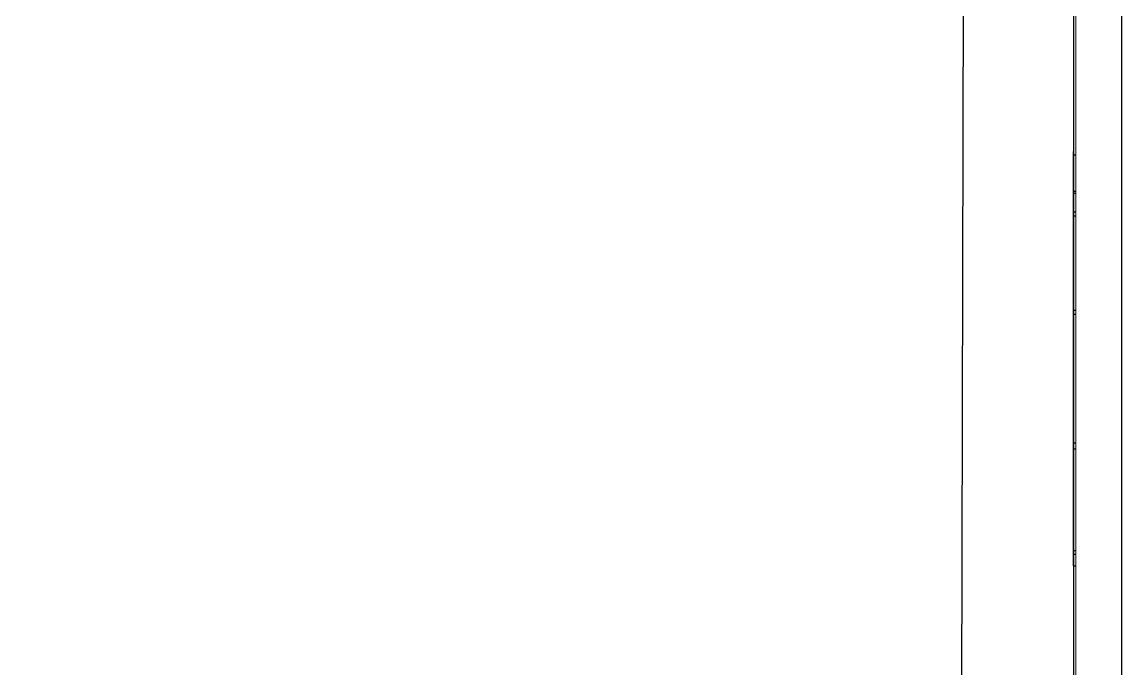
# Model space of a CAD drawing. Header units: millimetres. Extents: x 3914 to 443608, y -156176 to 78197.
# Drawn here: x 132911.4 to 133387, y -139489.9 to -139210.2 of the extents above; entities that cross this region are included whole.
import ezdxf

# ---------------------------------------------------------------- set-up
doc = ezdxf.new("R2010")
doc.units = ezdxf.units.MM
doc.layers.add('A-FLOR', color=7, linetype='Continuous', lineweight=9)
doc.layers.add('A-GENM-3', color=7, linetype='Continuous', lineweight=5)

# ---------------------------------------------------------------- blocks, each defined once
blk = doc.blocks.new('Рисунок_горы - Рисунок_горы-31934381-Объем проектирования 1 этажа')
at = {"layer": 'A-GENM-3'}
for p, q in [((107109, 10341.4), (107109, 6202.65)), ((107109, 6706.82), (107109, 7038.51)), ((107109, 6596.8), (107109, 6811.76)), ((107109, 6811.76), (107109, 6596.8))]:
    blk.add_line(p, q, dxfattribs=at)
for points, knots in [([(107109, 6990.02), (107109, 6990.02), (107109, 6928.5), (107109, 6852.54), (107109, 6803.76)], [0.3125, 0.3125, 0.3125, 0.3125, 0.31250001, 0.375, 0.375, 0.375, 0.375]), ([(107109, 6803.76), (107109, 6803.76), (107109, 6766.8), (107109, 6750.69), (107109, 6724.53)], [0.375, 0.375, 0.375, 0.375, 0.37500001, 0.4375, 0.4375, 0.4375, 0.4375]), ([(107109, 6745.83), (107109, 6745.83), (107109, 6753.19), (107109, 6757.08), (107109, 6758.42)], [0.444444444, 0.444444444, 0.444444444, 0.444444444, 0.444444454, 0.448195742, 0.448195742, 0.448195742, 0.448195742]), ([(107109, 6724.53), (107109, 6724.53), (107109, 6678.82), (107109, 6632.45), (107109, 6587.07)], [0.4375, 0.4375, 0.4375, 0.4375, 0.43750001, 0.5, 0.5, 0.5, 0.5])]:
    blk.add_open_spline(points, degree=3, knots=knots, dxfattribs=at)
for points in [[(107109, 6746.8), (107109, 6766.13), (107109, 6759.63), (107109, 6746.77)], [(107109, 6747.75), (107109, 6765.45), (107109, 6759.72), (107109, 6747.71)], [(107109, 6748.6), (107109, 6764.84), (107109, 6759.8), (107109, 6748.59)], [(107109, 6748.65), (107109, 6764.81), (107109, 6759.8), (107109, 6748.63)], [(107109, 6748.7), (107109, 6764.78), (107109, 6759.8), (107109, 6748.68)], [(107109, 6748.76), (107109, 6764.74), (107109, 6759.81), (107109, 6748.74)], [(107109, 6748.93), (107109, 6764.62), (107109, 6759.82), (107109, 6748.91)], [(107109, 6748.99), (107109, 6764.58), (107109, 6759.82), (107109, 6748.97)], [(107109, 6749.02), (107109, 6764.56), (107109, 6759.82), (107109, 6749)], [(107109, 6749.05), (107109, 6764.54), (107109, 6759.83), (107109, 6749.03)], [(107109, 6752.75), (107109, 6762.16), (107109, 6759.87), (107109, 6752.73)], [(107109, 6754.84), (107109, 6760.95), (107109, 6759.72), (107109, 6754.82)], [(107109, 6754.96), (107109, 6760.89), (107109, 6759.71), (107109, 6754.94)], [(107109, 6755.17), (107109, 6760.77), (107109, 6759.69), (107109, 6755.16)], [(107109, 6755.39), (107109, 6760.65), (107109, 6759.66), (107109, 6755.38)], [(107109, 6755.41), (107109, 6760.64), (107109, 6759.66), (107109, 6755.4)], [(107109, 6755.43), (107109, 6760.63), (107109, 6759.66), (107109, 6755.42)], [(107109, 6755.48), (107109, 6760.61), (107109, 6759.65), (107109, 6755.47)], [(107109, 6755.51), (107109, 6760.59), (107109, 6759.65), (107109, 6755.5)], [(107109, 6755.56), (107109, 6760.56), (107109, 6759.64), (107109, 6755.55)], [(107109, 6755.6), (107109, 6760.54), (107109, 6759.64), (107109, 6755.59)], [(107109, 6755.63), (107109, 6760.53), (107109, 6759.64), (107109, 6755.62)], [(107109, 6755.67), (107109, 6760.51), (107109, 6759.63), (107109, 6755.66)], [(107109, 6758.32), (107109, 6757.98), (107109, 6757.51), (107109, 6756.93)], [(107109, 6756.92), (107109, 6756.55), (107109, 6756.13), (107109, 6755.68)], [(107109, 6755.66), (107109, 6755.65), (107109, 6755.65), (107109, 6755.65)], [(107109, 6755.65), (107109, 6755.64), (107109, 6755.64), (107109, 6755.64)], [(107109, 6755.5), (107109, 6755.49), (107109, 6755.49), (107109, 6755.49)], [(107109, 6755.37), (107109, 6755.31), (107109, 6755.24), (107109, 6755.18)], [(107109, 6755.16), (107109, 6755.13), (107109, 6755.09), (107109, 6755.06)], [(107109, 6755.06), (107109, 6755.02), (107109, 6754.99), (107109, 6754.96)], [(107109, 6754.94), (107109, 6754.92), (107109, 6754.91), (107109, 6754.9)], [(107109, 6754.82), (107109, 6754.81), (107109, 6754.81), (107109, 6754.8)], [(107109, 6754.7), (107109, 6754.53), (107109, 6754.36), (107109, 6754.18)], [(107109, 6754.05), (107109, 6753.99), (107109, 6753.94), (107109, 6753.89)], [(107109, 6753.89), (107109, 6753.74), (107109, 6753.58), (107109, 6753.43)], [(107109, 6753.37), (107109, 6753.31), (107109, 6753.25), (107109, 6753.19)], [(107109, 6753.16), (107109, 6753.14), (107109, 6753.13), (107109, 6753.11)], [(107109, 6753.11), (107109, 6753.07), (107109, 6753.03), (107109, 6752.99)], [(107109, 6752.92), (107109, 6752.91), (107109, 6752.89), (107109, 6752.87)], [(107109, 6752.87), (107109, 6752.86), (107109, 6752.85), (107109, 6752.83)], [(107109, 6752.83), (107109, 6752.82), (107109, 6752.81), (107109, 6752.8)], [(107109, 6752.8), (107109, 6752.79), (107109, 6752.78), (107109, 6752.77)], [(107109, 6752.73), (107109, 6752.72), (107109, 6752.72), (107109, 6752.71)], [(107109, 6752.68), (107109, 6751.58), (107109, 6750.37), (107109, 6749.06)], [(107109, 6748.91), (107109, 6748.91), (107109, 6748.9), (107109, 6748.9)], [(107109, 6748.9), (107109, 6748.89), (107109, 6748.89), (107109, 6748.88)], [(107109, 6748.74), (107109, 6748.74), (107109, 6748.73), (107109, 6748.73)], [(107109, 6748.68), (107109, 6748.68), (107109, 6748.67), (107109, 6748.67)], [(107109, 6748.63), (107109, 6748.63), (107109, 6748.62), (107109, 6748.62)], [(107109, 6748.59), (107109, 6748.5), (107109, 6748.4), (107109, 6748.31)], [(107109, 6748.28), (107109, 6748.23), (107109, 6748.18), (107109, 6748.12)], [(107109, 6748.12), (107109, 6748.08), (107109, 6748.03), (107109, 6747.98)], [(107109, 6747.95), (107109, 6747.93), (107109, 6747.91), (107109, 6747.89)], [(107109, 6747.89), (107109, 6747.87), (107109, 6747.86), (107109, 6747.84)], [(107109, 6747.84), (107109, 6747.83), (107109, 6747.82), (107109, 6747.81)], [(107109, 6747.6), (107109, 6747.35), (107109, 6747.1), (107109, 6746.85)], [(107109, 6746.85), (107109, 6746.83), (107109, 6746.82), (107109, 6746.8)], [(107109, 6746.77), (107109, 6746.75), (107109, 6746.74), (107109, 6746.72)], [(107109, 6746.72), (107109, 6746.7), (107109, 6746.69), (107109, 6746.67)], [(107109, 6746.67), (107109, 6746.59), (107109, 6746.52), (107109, 6746.44)], [(107109, 6746.44), (107109, 6746.23), (107109, 6746.03), (107109, 6745.81)], [(107109, 6664.44), (107109, 6703.49), (107109, 6738.31), (107109, 6745.83)], [(107109, 6745.81), (107109, 6745.8), (107109, 6745.78), (107109, 6745.77)], [(107109, 6745.77), (107109, 6745.75), (107109, 6745.74), (107109, 6745.73)], [(107109, 6745.73), (107109, 6745.65), (107109, 6745.56), (107109, 6745.48)], [(107109, 6745.48), (107109, 6745.47), (107109, 6745.46), (107109, 6745.45)], [(107109, 6745.45), (107109, 6745.43), (107109, 6745.4), (107109, 6745.38)], [(107109, 6745.38), (107109, 6745.32), (107109, 6745.27), (107109, 6745.21)], [(107109, 6745.21), (107109, 6745.2), (107109, 6745.19), (107109, 6745.18)], [(107109, 6745.18), (107109, 6745.16), (107109, 6745.15), (107109, 6745.13)], [(107109, 6745.13), (107109, 6745.11), (107109, 6745.08), (107109, 6745.06)], [(107109, 6745.06), (107109, 6745.04), (107109, 6745.03), (107109, 6745.01)], [(107109, 6745.01), (107109, 6744.99), (107109, 6744.98), (107109, 6744.96)], [(107109, 6744.96), (107109, 6744.95), (107109, 6744.94), (107109, 6744.93)], [(107109, 6744.93), (107109, 6744.91), (107109, 6744.9), (107109, 6744.89)], [(107109, 6744.89), (107109, 6744.89), (107109, 6744.88), (107109, 6744.87)], [(107109, 6744.87), (107109, 6744.86), (107109, 6744.85), (107109, 6744.84)], [(107109, 6744.84), (107109, 6744.83), (107109, 6744.82), (107109, 6744.81)], [(107109, 6744.81), (107109, 6743.35), (107109, 6741.82), (107109, 6740.26)], [(107109, 6740.26), (107109, 6740.25), (107109, 6740.25), (107109, 6740.24)], [(107109, 6740.24), (107109, 6740.24), (107109, 6740.23), (107109, 6740.22)], [(107109, 6740.22), (107109, 6740.22), (107109, 6740.21), (107109, 6740.21)], [(107109, 6740.21), (107109, 6740.2), (107109, 6740.19), (107109, 6740.19)], [(107109, 6740.19), (107109, 6740.18), (107109, 6740.18), (107109, 6740.17)], [(107109, 6740.17), (107109, 6740.16), (107109, 6740.16), (107109, 6740.15)], [(107109, 6740.15), (107109, 6740.15), (107109, 6740.14), (107109, 6740.13)], [(107109, 6740.13), (107109, 6740.13), (107109, 6740.12), (107109, 6740.12)], [(107109, 6740.12), (107109, 6740.11), (107109, 6740.1), (107109, 6740.1)], [(107109, 6740.1), (107109, 6740.09), (107109, 6740.08), (107109, 6740.08)], [(107109, 6740.08), (107109, 6740.07), (107109, 6740.07), (107109, 6740.06)], [(107109, 6740.06), (107109, 6740.05), (107109, 6740.05), (107109, 6740.04)], [(107109, 6740.04), (107109, 6740.04), (107109, 6740.03), (107109, 6740.02)], [(107109, 6740.02), (107109, 6740.02), (107109, 6740.01), (107109, 6740.01)], [(107109, 6740.01), (107109, 6740), (107109, 6739.99), (107109, 6739.99)], [(107109, 6739.99), (107109, 6739.98), (107109, 6739.98), (107109, 6739.97)], [(107109, 6739.97), (107109, 6739.96), (107109, 6739.96), (107109, 6739.95)], [(107109, 6739.95), (107109, 6739.95), (107109, 6739.94), (107109, 6739.93)], [(107109, 6739.93), (107109, 6739.93), (107109, 6739.92), (107109, 6739.91)], [(107109, 6739.91), (107109, 6739.91), (107109, 6739.9), (107109, 6739.9)], [(107109, 6739.9), (107109, 6739.89), (107109, 6739.88), (107109, 6739.88)], [(107109, 6739.88), (107109, 6739.87), (107109, 6739.87), (107109, 6739.86)], [(107109, 6739.86), (107109, 6739.85), (107109, 6739.85), (107109, 6739.84)], [(107109, 6739.84), (107109, 6739.84), (107109, 6739.83), (107109, 6739.82)], [(107109, 6739.82), (107109, 6739.82), (107109, 6739.81), (107109, 6739.81)], [(107109, 6739.81), (107109, 6739.8), (107109, 6739.79), (107109, 6739.79)], [(107109, 6739.79), (107109, 6739.78), (107109, 6739.77), (107109, 6739.77)], [(107109, 6739.77), (107109, 6739.76), (107109, 6739.76), (107109, 6739.75)], [(107109, 6739.75), (107109, 6739.74), (107109, 6739.74), (107109, 6739.73)], [(107109, 6739.73), (107109, 6739.73), (107109, 6739.72), (107109, 6739.71)], [(107109, 6739.71), (107109, 6739.71), (107109, 6739.7), (107109, 6739.7)], [(107109, 6739.7), (107109, 6739.59), (107109, 6739.48), (107109, 6739.37)], [(107109, 6739.37), (107109, 6739.36), (107109, 6739.35), (107109, 6739.35)], [(107109, 6739.35), (107109, 6739.34), (107109, 6739.34), (107109, 6739.33)], [(107109, 6739.33), (107109, 6739.27), (107109, 6739.21), (107109, 6739.15)], [(107109, 6739.15), (107109, 6739.09), (107109, 6739.04), (107109, 6738.98)], [(107109, 6738.98), (107109, 6738.97), (107109, 6738.96), (107109, 6738.94)], [(107109, 6738.94), (107109, 6738.92), (107109, 6738.9), (107109, 6738.87)], [(107109, 6738.87), (107109, 6738.85), (107109, 6738.83), (107109, 6738.82)], [(107109, 6738.82), (107109, 6738.8), (107109, 6738.79), (107109, 6738.78)], [(107109, 6738.78), (107109, 6738.77), (107109, 6738.75), (107109, 6738.74)], [(107109, 6738.74), (107109, 6738.73), (107109, 6738.72), (107109, 6738.7)], [(107109, 6738.7), (107109, 6738.69), (107109, 6738.68), (107109, 6738.67)], [(107109, 6738.67), (107109, 6738.66), (107109, 6738.64), (107109, 6738.63)], [(107109, 6738.63), (107109, 6738.62), (107109, 6738.62), (107109, 6738.61)], [(107109, 6738.61), (107109, 6738.6), (107109, 6738.59), (107109, 6738.58)], [(107109, 6738.58), (107109, 6738.56), (107109, 6738.55), (107109, 6738.54)], [(107109, 6738.54), (107109, 6738.25), (107109, 6737.96), (107109, 6737.67)], [(107109, 6737.67), (107109, 6737.65), (107109, 6737.63), (107109, 6737.61)], [(107109, 6737.61), (107109, 6737.6), (107109, 6737.59), (107109, 6737.58)], [(107109, 6737.58), (107109, 6737.56), (107109, 6737.54), (107109, 6737.52)], [(107109, 6737.52), (107109, 6737.5), (107109, 6737.48), (107109, 6737.46)], [(107109, 6737.46), (107109, 6737.38), (107109, 6737.29), (107109, 6737.2)], [(107109, 6737.2), (107109, 6736.97), (107109, 6736.73), (107109, 6736.49)], [(107109, 6736.49), (107109, 6736.48), (107109, 6736.46), (107109, 6736.44)], [(107109, 6736.44), (107109, 6736.43), (107109, 6736.41), (107109, 6736.4)], [(107109, 6736.4), (107109, 6736.31), (107109, 6736.21), (107109, 6736.12)], [(107109, 6736.12), (107109, 6736.11), (107109, 6736.1), (107109, 6736.08)], [(107109, 6736.08), (107109, 6736.06), (107109, 6736.03), (107109, 6736.01)], [(107109, 6736.01), (107109, 6735.95), (107109, 6735.88), (107109, 6735.82)], [(107109, 6735.82), (107109, 6735.81), (107109, 6735.8), (107109, 6735.78)], [(107109, 6735.78), (107109, 6735.76), (107109, 6735.75), (107109, 6735.73)], [(107109, 6735.73), (107109, 6735.7), (107109, 6735.68), (107109, 6735.65)], [(107109, 6735.65), (107109, 6735.63), (107109, 6735.61), (107109, 6735.6)], [(107109, 6735.6), (107109, 6735.58), (107109, 6735.56), (107109, 6735.54)], [(107109, 6735.54), (107109, 6735.53), (107109, 6735.51), (107109, 6735.5)], [(107109, 6735.5), (107109, 6735.49), (107109, 6735.48), (107109, 6735.46)], [(107109, 6735.46), (107109, 6735.46), (107109, 6735.45), (107109, 6735.45)], [(107109, 6735.45), (107109, 6735.43), (107109, 6735.42), (107109, 6735.41)], [(107109, 6735.41), (107109, 6735.39), (107109, 6735.38), (107109, 6735.37)], [(107109, 6735.37), (107109, 6733.75), (107109, 6732.13), (107109, 6730.51)], [(107109, 6730.51), (107109, 6730.5), (107109, 6730.5), (107109, 6730.49)], [(107109, 6730.49), (107109, 6730.48), (107109, 6730.48), (107109, 6730.47)], [(107109, 6730.47), (107109, 6730.47), (107109, 6730.46), (107109, 6730.45)], [(107109, 6730.45), (107109, 6730.45), (107109, 6730.44), (107109, 6730.43)], [(107109, 6730.43), (107109, 6730.43), (107109, 6730.42), (107109, 6730.42)], [(107109, 6730.42), (107109, 6730.41), (107109, 6730.4), (107109, 6730.4)], [(107109, 6730.4), (107109, 6730.39), (107109, 6730.38), (107109, 6730.38)], [(107109, 6730.38), (107109, 6730.37), (107109, 6730.37), (107109, 6730.36)], [(107109, 6730.36), (107109, 6730.35), (107109, 6730.35), (107109, 6730.34)], [(107109, 6730.34), (107109, 6730.33), (107109, 6730.33), (107109, 6730.32)], [(107109, 6730.32), (107109, 6730.32), (107109, 6730.31), (107109, 6730.3)], [(107109, 6730.3), (107109, 6730.3), (107109, 6730.29), (107109, 6730.28)], [(107109, 6730.28), (107109, 6730.28), (107109, 6730.27), (107109, 6730.27)], [(107109, 6730.27), (107109, 6730.26), (107109, 6730.25), (107109, 6730.25)], [(107109, 6730.25), (107109, 6730.24), (107109, 6730.23), (107109, 6730.23)], [(107109, 6730.23), (107109, 6730.22), (107109, 6730.22), (107109, 6730.21)], [(107109, 6730.21), (107109, 6730.2), (107109, 6730.2), (107109, 6730.19)], [(107109, 6730.19), (107109, 6730.18), (107109, 6730.18), (107109, 6730.17)], [(107109, 6730.17), (107109, 6730.17), (107109, 6730.16), (107109, 6730.15)], [(107109, 6730.15), (107109, 6730.15), (107109, 6730.14), (107109, 6730.13)], [(107109, 6730.13), (107109, 6730.13), (107109, 6730.12), (107109, 6730.12)], [(107109, 6730.12), (107109, 6730.11), (107109, 6730.1), (107109, 6730.1)], [(107109, 6730.1), (107109, 6730.09), (107109, 6730.08), (107109, 6730.08)], [(107109, 6730.08), (107109, 6730.07), (107109, 6730.07), (107109, 6730.06)], [(107109, 6730.06), (107109, 6730.05), (107109, 6730.05), (107109, 6730.04)], [(107109, 6730.04), (107109, 6730.03), (107109, 6730.03), (107109, 6730.02)], [(107109, 6730.02), (107109, 6730.02), (107109, 6730.01), (107109, 6730)], [(107109, 6730), (107109, 6730), (107109, 6729.99), (107109, 6729.98)], [(107109, 6729.98), (107109, 6729.98), (107109, 6729.97), (107109, 6729.97)], [(107109, 6729.97), (107109, 6729.96), (107109, 6729.95), (107109, 6729.95)], [(107109, 6729.95), (107109, 6729.94), (107109, 6729.93), (107109, 6729.93)], [(107109, 6729.93), (107109, 6729.82), (107109, 6729.7), (107109, 6729.59)], [(107109, 6729.59), (107109, 6729.58), (107109, 6729.58), (107109, 6729.57)], [(107109, 6729.57), (107109, 6729.57), (107109, 6729.56), (107109, 6729.55)], [(107109, 6729.55), (107109, 6729.49), (107109, 6729.43), (107109, 6729.37)], [(107109, 6729.37), (107109, 6729.31), (107109, 6729.25), (107109, 6729.2)], [(107109, 6729.2), (107109, 6729.18), (107109, 6729.17), (107109, 6729.16)], [(107109, 6729.16), (107109, 6729.13), (107109, 6729.11), (107109, 6729.08)], [(107109, 6729.08), (107109, 6729.07), (107109, 6729.05), (107109, 6729.03)], [(107109, 6729.03), (107109, 6729.02), (107109, 6729), (107109, 6728.99)], [(107109, 6728.99), (107109, 6728.98), (107109, 6728.97), (107109, 6728.95)], [(107109, 6728.95), (107109, 6728.94), (107109, 6728.93), (107109, 6728.92)], [(107109, 6728.92), (107109, 6728.9), (107109, 6728.89), (107109, 6728.88)], [(107109, 6728.88), (107109, 6728.87), (107109, 6728.85), (107109, 6728.84)], [(107109, 6728.84), (107109, 6728.84), (107109, 6728.83), (107109, 6728.82)], [(107109, 6728.82), (107109, 6728.81), (107109, 6728.8), (107109, 6728.79)], [(107109, 6728.79), (107109, 6728.77), (107109, 6728.76), (107109, 6728.75)], [(107109, 6728.75), (107109, 6728.46), (107109, 6728.16), (107109, 6727.87)], [(107109, 6727.87), (107109, 6727.86), (107109, 6727.84), (107109, 6727.82)], [(107109, 6727.82), (107109, 6727.81), (107109, 6727.79), (107109, 6727.78)], [(107109, 6727.78), (107109, 6727.76), (107109, 6727.74), (107109, 6727.73)], [(107109, 6727.73), (107109, 6727.71), (107109, 6727.69), (107109, 6727.67)], [(107109, 6727.67), (107109, 6727.58), (107109, 6727.5), (107109, 6727.41)], [(107109, 6727.41), (107109, 6727.18), (107109, 6726.94), (107109, 6726.71)], [(107109, 6726.71), (107109, 6726.69), (107109, 6726.67), (107109, 6726.65)], [(107109, 6726.65), (107109, 6726.64), (107109, 6726.63), (107109, 6726.62)], [(107109, 6726.62), (107109, 6726.53), (107109, 6726.43), (107109, 6726.34)], [(107109, 6726.34), (107109, 6726.33), (107109, 6726.32), (107109, 6726.31)], [(107109, 6726.31), (107109, 6726.28), (107109, 6726.26), (107109, 6726.23)], [(107109, 6726.23), (107109, 6726.17), (107109, 6726.11), (107109, 6726.05)], [(107109, 6726.05), (107109, 6726.04), (107109, 6726.03), (107109, 6726.01)], [(107109, 6726.01), (107109, 6725.99), (107109, 6725.98), (107109, 6725.96)], [(107109, 6725.96), (107109, 6725.93), (107109, 6725.91), (107109, 6725.88)], [(107109, 6725.88), (107109, 6725.87), (107109, 6725.85), (107109, 6725.83)], [(107109, 6725.83), (107109, 6725.81), (107109, 6725.79), (107109, 6725.78)], [(107109, 6725.78), (107109, 6725.76), (107109, 6725.75), (107109, 6725.74)], [(107109, 6725.74), (107109, 6725.73), (107109, 6725.71), (107109, 6725.7)], [(107109, 6725.7), (107109, 6725.7), (107109, 6725.69), (107109, 6725.68)], [(107109, 6725.68), (107109, 6725.67), (107109, 6725.66), (107109, 6725.65)], [(107109, 6725.65), (107109, 6725.64), (107109, 6725.62), (107109, 6725.61)], [(107109, 6725.61), (107109, 6724.05), (107109, 6722.52), (107109, 6721.05)], [(107109, 6721.05), (107109, 6721.04), (107109, 6721.04), (107109, 6721.03)], [(107109, 6721.03), (107109, 6721.03), (107109, 6721.02), (107109, 6721.02)], [(107109, 6721.02), (107109, 6721.01), (107109, 6721), (107109, 6721)], [(107109, 6721), (107109, 6720.99), (107109, 6720.99), (107109, 6720.98)], [(107109, 6720.98), (107109, 6720.98), (107109, 6720.97), (107109, 6720.97)], [(107109, 6720.97), (107109, 6720.96), (107109, 6720.95), (107109, 6720.95)], [(107109, 6720.95), (107109, 6720.94), (107109, 6720.94), (107109, 6720.93)], [(107109, 6720.93), (107109, 6720.93), (107109, 6720.92), (107109, 6720.91)], [(107109, 6720.91), (107109, 6720.91), (107109, 6720.9), (107109, 6720.9)], [(107109, 6720.9), (107109, 6720.89), (107109, 6720.89), (107109, 6720.88)], [(107109, 6720.88), (107109, 6720.87), (107109, 6720.87), (107109, 6720.86)], [(107109, 6720.86), (107109, 6720.86), (107109, 6720.85), (107109, 6720.85)], [(107109, 6720.85), (107109, 6720.84), (107109, 6720.83), (107109, 6720.83)], [(107109, 6720.83), (107109, 6720.82), (107109, 6720.82), (107109, 6720.81)], [(107109, 6720.81), (107109, 6720.81), (107109, 6720.8), (107109, 6720.8)], [(107109, 6720.8), (107109, 6720.79), (107109, 6720.78), (107109, 6720.78)], [(107109, 6720.78), (107109, 6720.77), (107109, 6720.77), (107109, 6720.76)], [(107109, 6720.76), (107109, 6720.76), (107109, 6720.75), (107109, 6720.74)], [(107109, 6720.74), (107109, 6720.74), (107109, 6720.73), (107109, 6720.73)], [(107109, 6720.73), (107109, 6720.72), (107109, 6720.72), (107109, 6720.71)], [(107109, 6720.71), (107109, 6720.7), (107109, 6720.7), (107109, 6720.69)], [(107109, 6720.69), (107109, 6720.69), (107109, 6720.68), (107109, 6720.68)], [(107109, 6720.68), (107109, 6720.67), (107109, 6720.67), (107109, 6720.66)], [(107109, 6720.66), (107109, 6720.65), (107109, 6720.65), (107109, 6720.64)], [(107109, 6720.64), (107109, 6720.64), (107109, 6720.63), (107109, 6720.63)], [(107109, 6720.63), (107109, 6720.62), (107109, 6720.61), (107109, 6720.61)], [(107109, 6720.61), (107109, 6720.6), (107109, 6720.6), (107109, 6720.59)], [(107109, 6720.59), (107109, 6720.59), (107109, 6720.58), (107109, 6720.58)], [(107109, 6720.58), (107109, 6720.57), (107109, 6720.56), (107109, 6720.56)], [(107109, 6720.56), (107109, 6720.55), (107109, 6720.55), (107109, 6720.54)], [(107109, 6720.54), (107109, 6720.54), (107109, 6720.53), (107109, 6720.52)], [(107109, 6720.52), (107109, 6720.42), (107109, 6720.32), (107109, 6720.22)], [(107109, 6720.22), (107109, 6720.22), (107109, 6720.21), (107109, 6720.21)], [(107109, 6720.21), (107109, 6720.2), (107109, 6720.19), (107109, 6720.19)], [(107109, 6720.19), (107109, 6720.13), (107109, 6720.08), (107109, 6720.02)], [(107109, 6720.02), (107109, 6719.97), (107109, 6719.92), (107109, 6719.87)], [(107109, 6719.87), (107109, 6719.86), (107109, 6719.85), (107109, 6719.84)], [(107109, 6719.84), (107109, 6719.82), (107109, 6719.79), (107109, 6719.77)], [(107109, 6719.77), (107109, 6719.75), (107109, 6719.74), (107109, 6719.72)], [(107109, 6719.72), (107109, 6719.71), (107109, 6719.7), (107109, 6719.69)], [(107109, 6719.69), (107109, 6719.68), (107109, 6719.67), (107109, 6719.66)], [(107109, 6719.66), (107109, 6719.64), (107109, 6719.63), (107109, 6719.62)], [(107109, 6719.62), (107109, 6719.61), (107109, 6719.6), (107109, 6719.59)], [(107109, 6719.59), (107109, 6719.58), (107109, 6719.57), (107109, 6719.56)], [(107109, 6719.56), (107109, 6719.55), (107109, 6719.55), (107109, 6719.54)], [(107109, 6719.54), (107109, 6719.53), (107109, 6719.52), (107109, 6719.51)], [(107109, 6719.51), (107109, 6719.5), (107109, 6719.48), (107109, 6719.47)], [(107109, 6719.47), (107109, 6719.22), (107109, 6718.96), (107109, 6718.71)], [(107109, 6718.71), (107109, 6718.69), (107109, 6718.67), (107109, 6718.66)], [(107109, 6718.66), (107109, 6718.65), (107109, 6718.64), (107109, 6718.63)], [(107109, 6718.63), (107109, 6718.61), (107109, 6718.59), (107109, 6718.58)], [(107109, 6718.58), (107109, 6718.56), (107109, 6718.54), (107109, 6718.53)], [(107109, 6718.53), (107109, 6718.45), (107109, 6718.38), (107109, 6718.3)], [(107109, 6718.3), (107109, 6718.1), (107109, 6717.9), (107109, 6717.7)], [(107109, 6717.7), (107109, 6717.69), (107109, 6717.67), (107109, 6717.65)], [(107109, 6717.65), (107109, 6717.64), (107109, 6717.63), (107109, 6717.62)], [(107109, 6717.62), (107109, 6717.54), (107109, 6717.47), (107109, 6717.39)], [(107109, 6717.39), (107109, 6717.38), (107109, 6717.37), (107109, 6717.36)], [(107109, 6717.36), (107109, 6717.34), (107109, 6717.32), (107109, 6717.3)], [(107109, 6717.3), (107109, 6717.24), (107109, 6717.19), (107109, 6717.14)], [(107109, 6717.14), (107109, 6717.13), (107109, 6717.12), (107109, 6717.11)], [(107109, 6717.11), (107109, 6717.09), (107109, 6717.08), (107109, 6717.06)], [(107109, 6717.06), (107109, 6717.04), (107109, 6717.02), (107109, 6717)], [(107109, 6717), (107109, 6716.99), (107109, 6716.97), (107109, 6716.96)], [(107109, 6716.96), (107109, 6716.94), (107109, 6716.92), (107109, 6716.91)], [(107109, 6716.91), (107109, 6716.9), (107109, 6716.89), (107109, 6716.88)], [(107109, 6716.88), (107109, 6716.87), (107109, 6716.86), (107109, 6716.85)], [(107109, 6716.85), (107109, 6716.84), (107109, 6716.84), (107109, 6716.83)], [(107109, 6716.83), (107109, 6716.82), (107109, 6716.81), (107109, 6716.8)], [(107109, 6716.8), (107109, 6716.79), (107109, 6716.78), (107109, 6716.77)], [(107109, 6716.77), (107109, 6716.19), (107109, 6715.63), (107109, 6715.09)], [(107109, 6715.09), (107109, 6715.08), (107109, 6715.08), (107109, 6715.07)], [(107109, 6715.07), (107109, 6715.07), (107109, 6715.06), (107109, 6715.06)], [(107109, 6715.06), (107109, 6715.05), (107109, 6715.05), (107109, 6715.04)], [(107109, 6715.04), (107109, 6715.04), (107109, 6715.03), (107109, 6715.03)], [(107109, 6715.03), (107109, 6715.02), (107109, 6715.02), (107109, 6715.01)], [(107109, 6715.01), (107109, 6715.01), (107109, 6715), (107109, 6715)], [(107109, 6715), (107109, 6715), (107109, 6714.99), (107109, 6714.99)], [(107109, 6714.99), (107109, 6714.98), (107109, 6714.98), (107109, 6714.97)], [(107109, 6714.97), (107109, 6714.97), (107109, 6714.96), (107109, 6714.96)], [(107109, 6714.96), (107109, 6714.95), (107109, 6714.95), (107109, 6714.94)], [(107109, 6714.94), (107109, 6714.94), (107109, 6714.93), (107109, 6714.93)], [(107109, 6714.93), (107109, 6714.92), (107109, 6714.92), (107109, 6714.91)], [(107109, 6714.91), (107109, 6714.91), (107109, 6714.91), (107109, 6714.9)], [(107109, 6714.9), (107109, 6714.82), (107109, 6714.73), (107109, 6714.65)], [(107109, 6714.65), (107109, 6714.64), (107109, 6714.64), (107109, 6714.63)], [(107109, 6714.63), (107109, 6714.63), (107109, 6714.62), (107109, 6714.62)], [(107109, 6714.62), (107109, 6714.57), (107109, 6714.53), (107109, 6714.48)], [(107109, 6714.48), (107109, 6714.44), (107109, 6714.4), (107109, 6714.35)], [(107109, 6714.35), (107109, 6714.35), (107109, 6714.34), (107109, 6714.33)], [(107109, 6714.33), (107109, 6714.31), (107109, 6714.29), (107109, 6714.27)], [(107109, 6714.27), (107109, 6714.26), (107109, 6714.24), (107109, 6714.23)], [(107109, 6714.23), (107109, 6714.22), (107109, 6714.21), (107109, 6714.2)], [(107109, 6714.2), (107109, 6714.19), (107109, 6714.18), (107109, 6714.18)], [(107109, 6714.18), (107109, 6714.17), (107109, 6714.16), (107109, 6714.15)], [(107109, 6714.15), (107109, 6714.14), (107109, 6714.13), (107109, 6714.12)], [(107109, 6714.12), (107109, 6714.11), (107109, 6714.1), (107109, 6714.09)], [(107109, 6714.09), (107109, 6714.09), (107109, 6714.08), (107109, 6714.08)], [(107109, 6714.08), (107109, 6714.07), (107109, 6714.06), (107109, 6714.05)], [(107109, 6714.05), (107109, 6714.04), (107109, 6714.03), (107109, 6714.03)], [(107109, 6714.03), (107109, 6713.81), (107109, 6713.6), (107109, 6713.4)], [(107109, 6713.4), (107109, 6713.38), (107109, 6713.37), (107109, 6713.36)], [(107109, 6713.36), (107109, 6713.35), (107109, 6713.34), (107109, 6713.33)], [(107109, 6713.33), (107109, 6713.32), (107109, 6713.31), (107109, 6713.29)], [(107109, 6713.29), (107109, 6713.28), (107109, 6713.27), (107109, 6713.25)], [(107109, 6713.25), (107109, 6713.19), (107109, 6713.13), (107109, 6713.07)], [(107109, 6713.07), (107109, 6712.91), (107109, 6712.75), (107109, 6712.59)], [(107109, 6712.59), (107109, 6712.58), (107109, 6712.56), (107109, 6712.55)], [(107109, 6712.55), (107109, 6712.54), (107109, 6712.54), (107109, 6712.53)], [(107109, 6712.53), (107109, 6712.46), (107109, 6712.4), (107109, 6712.34)], [(107109, 6712.34), (107109, 6712.33), (107109, 6712.33), (107109, 6712.32)], [(107109, 6712.32), (107109, 6712.3), (107109, 6712.28), (107109, 6712.27)], [(107109, 6712.27), (107109, 6712.23), (107109, 6712.19), (107109, 6712.15)], [(107109, 6712.15), (107109, 6712.14), (107109, 6712.13), (107109, 6712.12)], [(107109, 6712.12), (107109, 6712.11), (107109, 6712.1), (107109, 6712.09)], [(107109, 6712.09), (107109, 6712.07), (107109, 6712.05), (107109, 6712.04)], [(107109, 6712.04), (107109, 6712.03), (107109, 6712.01), (107109, 6712)], [(107109, 6712), (107109, 6711.99), (107109, 6711.98), (107109, 6711.97)], [(107109, 6711.97), (107109, 6711.96), (107109, 6711.95), (107109, 6711.94)], [(107109, 6711.94), (107109, 6711.93), (107109, 6711.93), (107109, 6711.92)], [(107109, 6711.92), (107109, 6711.91), (107109, 6711.91), (107109, 6711.91)], [(107109, 6711.91), (107109, 6711.9), (107109, 6711.89), (107109, 6711.88)], [(107109, 6711.88), (107109, 6711.87), (107109, 6711.87), (107109, 6711.86)], [(107109, 6711.86), (107109, 6711.41), (107109, 6710.98), (107109, 6710.58)], [(107109, 6710.58), (107109, 6710.58), (107109, 6710.58), (107109, 6710.57)], [(107109, 6710.57), (107109, 6710.57), (107109, 6710.57), (107109, 6710.56)], [(107109, 6710.56), (107109, 6710.56), (107109, 6710.55), (107109, 6710.55)], [(107109, 6710.55), (107109, 6710.55), (107109, 6710.54), (107109, 6710.54)], [(107109, 6710.54), (107109, 6710.54), (107109, 6710.53), (107109, 6710.53)], [(107109, 6710.53), (107109, 6710.53), (107109, 6710.52), (107109, 6710.52)], [(107109, 6710.52), (107109, 6710.52), (107109, 6710.51), (107109, 6710.51)], [(107109, 6710.51), (107109, 6710.51), (107109, 6710.5), (107109, 6710.5)], [(107109, 6710.5), (107109, 6710.5), (107109, 6710.49), (107109, 6710.49)], [(107109, 6710.49), (107109, 6710.49), (107109, 6710.48), (107109, 6710.48)], [(107109, 6710.48), (107109, 6710.47), (107109, 6710.47), (107109, 6710.47)], [(107109, 6710.47), (107109, 6710.46), (107109, 6710.46), (107109, 6710.46)], [(107109, 6710.46), (107109, 6710.45), (107109, 6710.45), (107109, 6710.45)], [(107109, 6710.45), (107109, 6710.38), (107109, 6710.32), (107109, 6710.26)], [(107109, 6710.26), (107109, 6710.26), (107109, 6710.26), (107109, 6710.25)], [(107109, 6710.25), (107109, 6710.25), (107109, 6710.25), (107109, 6710.24)], [(107109, 6710.24), (107109, 6710.21), (107109, 6710.18), (107109, 6710.15)], [(107109, 6710.15), (107109, 6710.1), (107109, 6710.05), (107109, 6709.99)], [(107109, 6709.99), (107109, 6709.97), (107109, 6709.95), (107109, 6709.92)], [(107109, 6709.92), (107109, 6709.92), (107109, 6709.91), (107109, 6709.91)], [(107109, 6709.91), (107109, 6709.9), (107109, 6709.89), (107109, 6709.89)], [(107109, 6709.89), (107109, 6709.88), (107109, 6709.87), (107109, 6709.87)], [(107109, 6709.87), (107109, 6709.86), (107109, 6709.86), (107109, 6709.86)], [(107109, 6709.86), (107109, 6709.84), (107109, 6709.83), (107109, 6709.82)], [(107109, 6709.82), (107109, 6709.3), (107109, 6708.84), (107109, 6708.45)], [(107109, 6708.45), (107109, 6708.44), (107109, 6708.44), (107109, 6708.43)], [(107109, 6708.43), (107109, 6708.43), (107109, 6708.42), (107109, 6708.42)], [(107109, 6708.42), (107109, 6708.41), (107109, 6708.41), (107109, 6708.41)], [(107109, 6708.41), (107109, 6708.4), (107109, 6708.39), (107109, 6708.38)], [(107109, 6708.38), (107109, 6708.36), (107109, 6708.34), (107109, 6708.32)], [(107109, 6708.32), (107109, 6708.32), (107109, 6708.31), (107109, 6708.31)], [(107109, 6708.31), (107109, 6708.3), (107109, 6708.29), (107109, 6708.28)], [(107109, 6708.28), (107109, 6708.27), (107109, 6708.27), (107109, 6708.26)], [(107109, 6708.26), (107109, 6708.25), (107109, 6708.25), (107109, 6708.24)], [(107109, 6708.24), (107109, 6707.88), (107109, 6707.57), (107109, 6707.32)], [(107109, 6664.37), (107109, 6664.4), (107109, 6664.42), (107109, 6664.44)], [(107109, 6655.58), (107109, 6658.53), (107109, 6661.46), (107109, 6664.37)], [(107109, 6655.43), (107109, 6655.48), (107109, 6655.53), (107109, 6655.58)], [(107109, 6655.28), (107109, 6655.33), (107109, 6655.38), (107109, 6655.43)], [(107109, 6655.21), (107109, 6655.23), (107109, 6655.26), (107109, 6655.28)], [(107109, 6655.06), (107109, 6655.11), (107109, 6655.16), (107109, 6655.21)], [(107109, 6654.91), (107109, 6654.96), (107109, 6655.01), (107109, 6655.06)], [(107109, 6654.68), (107109, 6654.76), (107109, 6654.83), (107109, 6654.91)], [(107109, 6654.46), (107109, 6654.53), (107109, 6654.61), (107109, 6654.68)], [(107109, 6654.16), (107109, 6654.26), (107109, 6654.36), (107109, 6654.46)], [(107109, 6653.93), (107109, 6654.01), (107109, 6654.08), (107109, 6654.16)], [(107109, 6653.78), (107109, 6653.83), (107109, 6653.88), (107109, 6653.93)], [(107109, 6653.03), (107109, 6653.28), (107109, 6653.53), (107109, 6653.78)], [(107109, 6652.73), (107109, 6652.83), (107109, 6652.93), (107109, 6653.03)], [(107109, 6652.58), (107109, 6652.63), (107109, 6652.68), (107109, 6652.73)], [(107109, 6651.45), (107109, 6651.83), (107109, 6652.21), (107109, 6652.58)], [(107109, 6651.3), (107109, 6651.35), (107109, 6651.4), (107109, 6651.45)], [(107109, 6651.08), (107109, 6651.15), (107109, 6651.23), (107109, 6651.3)], [(107109, 6648.22), (107109, 6649.17), (107109, 6650.13), (107109, 6651.08)], [(107109, 6647.16), (107109, 6647.52), (107109, 6647.87), (107109, 6648.22)], [(107109, 6646.94), (107109, 6647.01), (107109, 6647.09), (107109, 6647.16)], [(107109, 6646.71), (107109, 6646.79), (107109, 6646.86), (107109, 6646.94)], [(107109, 6646.56), (107109, 6646.61), (107109, 6646.66), (107109, 6646.71)], [(107109, 6646.33), (107109, 6646.41), (107109, 6646.49), (107109, 6646.56)], [(107109, 6642.79), (107109, 6643.97), (107109, 6645.15), (107109, 6646.33)], [(107109, 6642.64), (107109, 6642.69), (107109, 6642.74), (107109, 6642.79)], [(107109, 6642.49), (107109, 6642.54), (107109, 6642.59), (107109, 6642.64)], [(107109, 6642.41), (107109, 6642.44), (107109, 6642.46), (107109, 6642.49)], [(107109, 6642.26), (107109, 6642.31), (107109, 6642.36), (107109, 6642.41)], [(107109, 6642.11), (107109, 6642.16), (107109, 6642.21), (107109, 6642.26)], [(107109, 6641.96), (107109, 6642.01), (107109, 6642.06), (107109, 6642.11)], [(107109, 6641.81), (107109, 6641.86), (107109, 6641.91), (107109, 6641.96)], [(107109, 6641.66), (107109, 6641.71), (107109, 6641.76), (107109, 6641.81)], [(107109, 6641.43), (107109, 6641.51), (107109, 6641.58), (107109, 6641.66)], [(107109, 6641.13), (107109, 6641.23), (107109, 6641.33), (107109, 6641.43)], [(107109, 6640.98), (107109, 6641.03), (107109, 6641.08), (107109, 6641.13)], [(107109, 6640.3), (107109, 6640.53), (107109, 6640.75), (107109, 6640.98)], [(107109, 6639.55), (107109, 6639.8), (107109, 6640.05), (107109, 6640.3)], [(107109, 6639.47), (107109, 6639.5), (107109, 6639.52), (107109, 6639.55)], [(107109, 6639.4), (107109, 6639.42), (107109, 6639.45), (107109, 6639.47)], [(107109, 6638.04), (107109, 6638.49), (107109, 6638.94), (107109, 6639.4)], [(107109, 6637.96), (107109, 6637.99), (107109, 6638.01), (107109, 6638.04)], [(107109, 6637.89), (107109, 6637.91), (107109, 6637.94), (107109, 6637.96)], [(107109, 6637.81), (107109, 6637.84), (107109, 6637.86), (107109, 6637.89)], [(107109, 6637.74), (107109, 6637.76), (107109, 6637.79), (107109, 6637.81)], [(107109, 6637.66), (107109, 6637.69), (107109, 6637.71), (107109, 6637.74)], [(107109, 6637.59), (107109, 6637.61), (107109, 6637.64), (107109, 6637.66)], [(107109, 6637.51), (107109, 6637.54), (107109, 6637.56), (107109, 6637.59)], [(107109, 6637.44), (107109, 6637.46), (107109, 6637.49), (107109, 6637.51)], [(107109, 6637.36), (107109, 6637.39), (107109, 6637.41), (107109, 6637.44)], [(107109, 6637.29), (107109, 6637.31), (107109, 6637.34), (107109, 6637.36)], [(107109, 6637.21), (107109, 6637.24), (107109, 6637.26), (107109, 6637.29)], [(107109, 6637.14), (107109, 6637.16), (107109, 6637.19), (107109, 6637.21)], [(107109, 6637.06), (107109, 6637.09), (107109, 6637.11), (107109, 6637.14)], [(107109, 6636.99), (107109, 6637.01), (107109, 6637.04), (107109, 6637.06)], [(107109, 6636.91), (107109, 6636.94), (107109, 6636.96), (107109, 6636.99)], [(107109, 6636.83), (107109, 6636.86), (107109, 6636.88), (107109, 6636.91)], [(107109, 6636.76), (107109, 6636.78), (107109, 6636.81), (107109, 6636.83)], [(107109, 6625.81), (107109, 6629.44), (107109, 6633.09), (107109, 6636.76)], [(107109, 6625.66), (107109, 6625.71), (107109, 6625.76), (107109, 6625.81)], [(107109, 6625.51), (107109, 6625.56), (107109, 6625.61), (107109, 6625.66)], [(107109, 6625.44), (107109, 6625.46), (107109, 6625.49), (107109, 6625.51)], [(107109, 6625.29), (107109, 6625.34), (107109, 6625.39), (107109, 6625.44)], [(107109, 6625.14), (107109, 6625.19), (107109, 6625.24), (107109, 6625.29)], [(107109, 6624.92), (107109, 6624.99), (107109, 6625.07), (107109, 6625.14)], [(107109, 6624.84), (107109, 6624.87), (107109, 6624.89), (107109, 6624.92)], [(107109, 6624.54), (107109, 6624.64), (107109, 6624.74), (107109, 6624.84)], [(107109, 6624.47), (107109, 6624.49), (107109, 6624.52), (107109, 6624.54)], [(107109, 6623.35), (107109, 6623.73), (107109, 6624.1), (107109, 6624.47)], [(107109, 6623.21), (107109, 6623.26), (107109, 6623.31), (107109, 6623.35)], [(107109, 6621.28), (107109, 6621.92), (107109, 6622.56), (107109, 6623.21)]]:
    blk.add_open_spline(points, degree=3, dxfattribs=at)

msp = doc.modelspace()

# ---------------------------------------------------------------- linework, layer by layer
for p, q in [((133387, -145962.74), (133387, -135512.74)), ((133366, -138972.76), (133366, -139392.14)), ((133367, -139267.79), (133366, -139267.79)), ((133367, -139283.46), (133366, -139283.46)), ((133366, -139284.21), (133367, -139284.21)), ((133366, -139292.27), (133367, -139292.27)), ((133367, -139294.14), (133366, -139294.14)), ((133367, -139334.97), (133366, -139334.97)), ((133367, -139336.62), (133366, -139336.62)), ((133366, -139392.14), (133367, -139392.14)), ((133367, -139394.92), (133366, -139394.92)), ((133366, -139394.92), (133366, -139607.93)), ((133366, -139438.62), (133367, -139438.62)), ((133366, -139440.27), (133367, -139440.27)), ((133366, -139445.3), (133367, -139445.3))]:
    msp.add_line(p, q)
at = {"flags": 128}
msp.add_lwpolyline([(133302.6, -145962.74), (133303.25, -145687.2), (133303.26, -145683.98), (133308.42, -143485.13), (133308.97, -143252.58), (133302.93, -143252.57), (133303.86, -142855.8), (133309.9, -142855.81), (133309.91, -142851.63), (133315.06, -140654.6), (133309.03, -140654.58), (133310.13, -140187.74), (133316.16, -140187.76), (133321.89, -137745.12), (133323.42, -137094.49), (133323.42, -137093.58), (133317.39, -137093.56), (133320.31, -135849.65), (127848.36, -135836.81), (127836.15, -141036.29), (127816.15, -141036.25), (127805.22, -145694.73), (128065.22, -145695.34), (128064.4, -146045.34)], dxfattribs=at)
for points, knots in [([(133366, -139334.97), (133366, -139309.04), (133366, -139266.14), (133366, -139266.14), (133366, -139266.14), (133366, -139282.89), (133366, -139299.73), (133366, -139335.31), (133366, -139389.79), (133366, -139438.62)], [-1.186443, -1.186443, -1.186443, -1.186443, -0.970698, -0.747904, -0.602559, -0.508259, -0.406061, -0.238952, 0, 0, 0, 0]), ([(133366, -139440.27), (133366, -139391.43), (133366, -139336.96), (133366, -139301.37), (133366, -139284.53), (133366, -139267.79), (133366, -139267.79), (133366, -139267.79), (133366, -139310.69), (133366, -139336.62)], [-1.186443, -1.186443, -1.186443, -1.186443, -0.947492, -0.780382, -0.678185, -0.583884, -0.43854, -0.215745, 0, 0, 0, 0]), ([(133366, -139292.27), (133366, -139318.58), (133366, -139355.67), (133366, -139380.94), (133366, -139391.53), (133366, -139392.14)], [-0.3529929, -0.3529929, -0.3529929, -0.3529929, -0.2400144, -0.1126558, -0.1046639, -0.1046639, -0.1046639, -0.1046639]), ([(133366, -139394.92), (133366, -139394.03), (133366, -139383.22), (133366, -139357.54), (133366, -139320.46), (133366, -139294.14)], [-0.2523609, -0.2523609, -0.2523609, -0.2523609, -0.2403371, -0.1129785, 0, 0, 0, 0]), ([(133366, -139438.62), (133366, -139448.72), (133366, -139434.29), (133366, -139398.37), (133366, -139361.28), (133366, -139334.97)], [-0.3529929, -0.3529929, -0.3529929, -0.3529929, -0.2403371, -0.1129785, 0, 0, 0, 0]), ([(133366, -139336.62), (133366, -139362.93), (133366, -139400.02), (133366, -139435.94), (133366, -139450.37), (133366, -139440.27)], [-0.3529929, -0.3529929, -0.3529929, -0.3529929, -0.2400144, -0.1126558, 0, 0, 0, 0])]:
    msp.add_open_spline(points, degree=3, knots=knots)
for points in [[(133366, -139283.46), (133366, -139286.33), (133366, -139289.26), (133366, -139292.27)], [(133366, -139294.14), (133366, -139290.74), (133366, -139287.43), (133366, -139284.21)]]:
    msp.add_open_spline(points, degree=3)
at = {"layer": 'A-FLOR'}
msp.add_line((133367, -135732.74), (133367, -145942.74), dxfattribs=at)

# ---------------------------------------------------------------- block references
msp.add_blockref('Рисунок_горы - Рисунок_горы-31934381-Объем проектирования 1 этажа', (26257, -146112.74))

doc.saveas('drawing.dxf')
